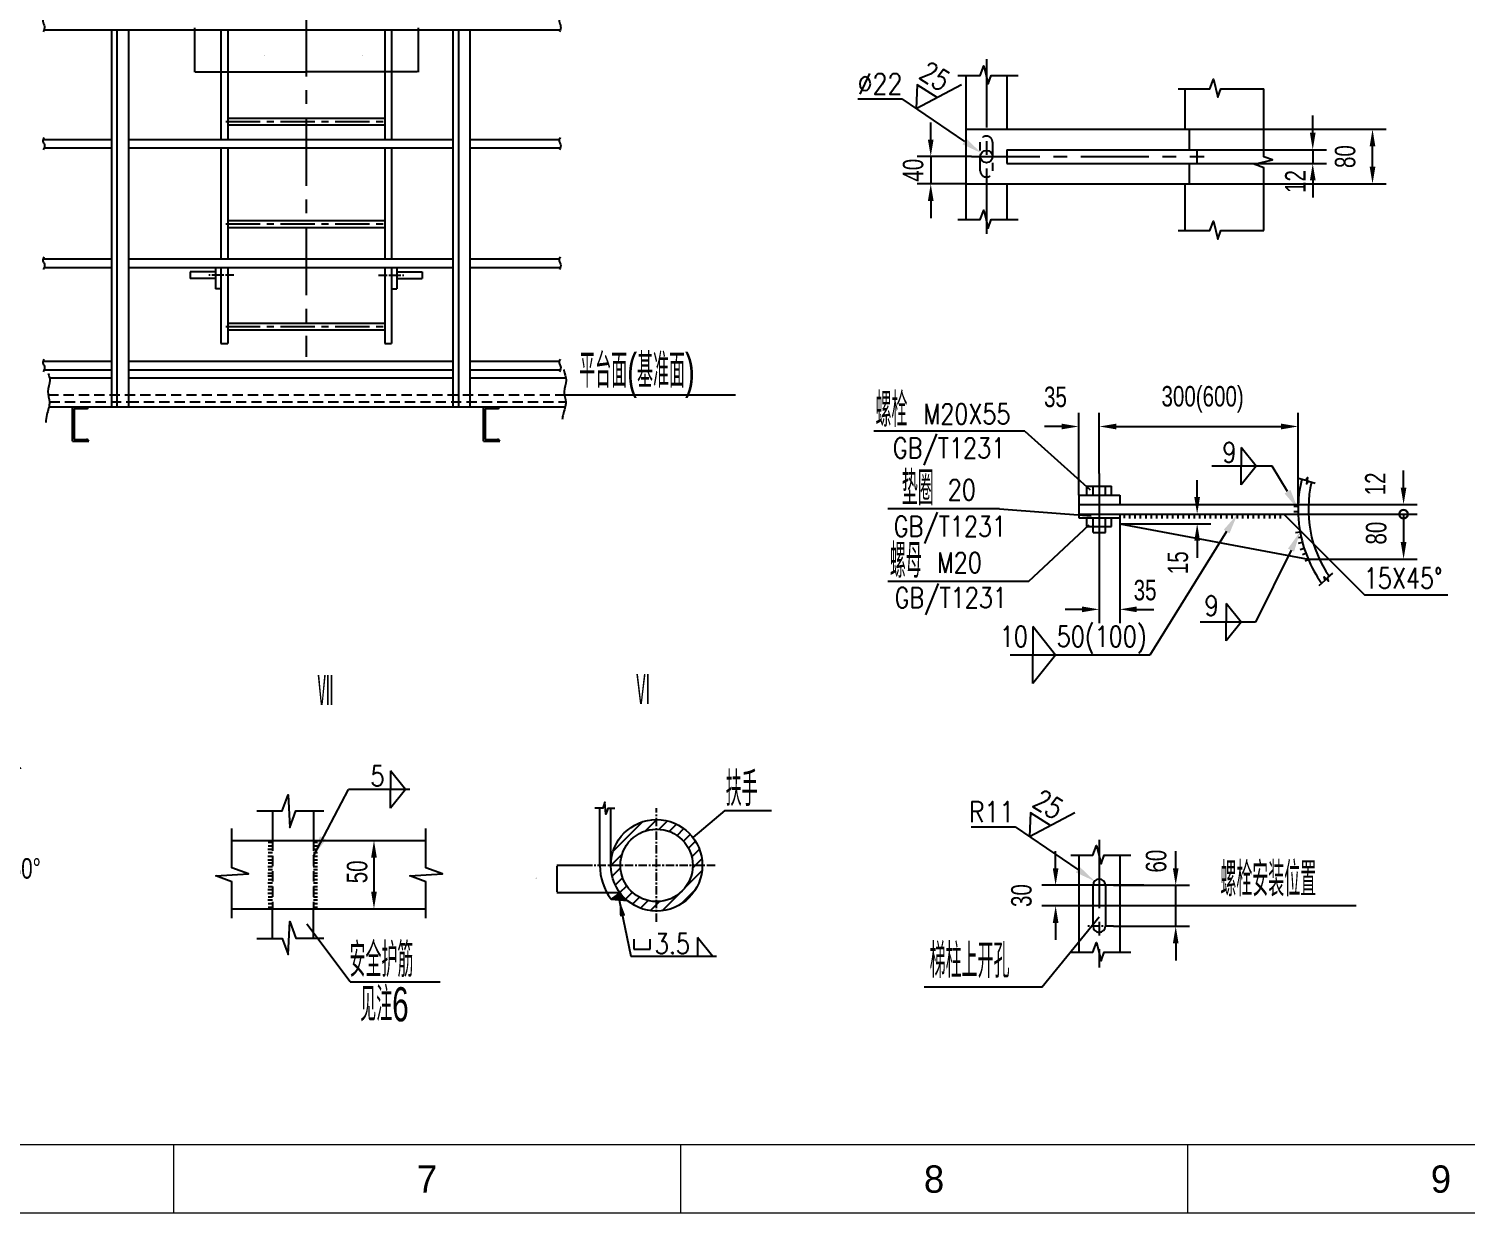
# Model space of a CAD drawing. Extents: x 148 to 221443, y -36682 to 6758.
# Drawn here: x 36644 to 40855, y -12129 to -8660 of the extents above; entities that cross this region are included whole.
import ezdxf
from ezdxf.enums import TextEntityAlignment as Align

# ---------------------------------------------------------------- set-up
doc = ezdxf.new("R2010")
doc.units = 0
doc.header["$LTSCALE"] = 10
doc.header["$MEASUREMENT"] = 0
doc.linetypes.add('CENTERX2', pattern=[4, 2.5, -0.5, 0.5, -0.5])
doc.linetypes.add('HIDDENX2', pattern=[0.75, 0.5, -0.25])
for name, color, linetype in [('2', 4, 'Continuous'), ('CENTER', 1, 'CENTERX2'), ('DIM', 4, 'Continuous'), ('HIDDEN', 7, 'HIDDENX2'), ('MAIN', 6, 'Continuous'), ('RED', 7, 'Continuous'), ('WHITE', 7, 'Continuous')]:
    doc.layers.add(name, color=color, linetype=linetype)
doc.layers.add('2（细实线）', color=3, linetype='Continuous', lineweight=20)
doc.layers.add('图框层', color=7, linetype='Continuous', lineweight=15)
doc.styles.add('HZ', font='ROMS.SHX', dxfattribs={"width": 0.75, "bigfont": 'GBCBIG.SHX'})
doc.styles.get("Standard").update_dxf_attribs({"font": 'wison_e.shx', "width": 0.75, "bigfont": 'wison_c.shx'})
doc.styles.add('XW', font='ROMANS.shx', dxfattribs={"width": 0.85})
doc.dimstyles.new('DIM1', dxfattribs={"dimscale": 20, "dimtxt": 3, "dimasz": 2.5, "dimexe": 2, "dimexo": 0, "dimgap": 1, "dimtad": 0, "dimdec": 0, "dimzin": 0, "dimdsep": 46, "dimtxsty": 'Standard', "dimcen": 2, "dimclrd": 3, "dimclre": 3, "dimclrt": 3, "dimadec": 0, "dimazin": 0, "dimtfac": 0.666667, "dimtdec": 0, "dimtofl": 0, "dimtmove": 2, "dimatfit": 1, "dimfxl": 2, "dimtvp": 1.333333, "dimtolj": 1, "dimtzin": 0, "dimarcsym": 0})
doc.dimstyles.new('DIM1$2', dxfattribs={"dimscale": 20, "dimtxt": 3, "dimasz": 2.5, "dimexe": 2, "dimexo": 0, "dimgap": 1, "dimtad": 2, "dimtih": 1, "dimtoh": 1, "dimdec": 0, "dimzin": 0, "dimdsep": 46, "dimtxsty": 'Standard', "dimcen": 2, "dimclrd": 3, "dimclre": 3, "dimclrt": 3, "dimadec": 0, "dimazin": 0, "dimtfac": 0.666667, "dimtdec": 0, "dimtofl": 0, "dimtmove": 2, "dimatfit": 1, "dimfxl": 2, "dimtvp": 1.333333, "dimtolj": 1, "dimtzin": 0, "dimarcsym": 0})
doc.dimstyles.new('ISO-25', dxfattribs={"dimtxt": 2.5, "dimasz": 2.5, "dimexe": 1.25, "dimexo": 0.625, "dimtad": 1, "dimtxsty": 'Standard', "dimcen": 2.5, "dimadec": 0, "dimazin": 0, "dimtfac": 1, "dimtmove": 0, "dimatfit": 3, "dimfxl": 1, "dimarcsym": 0})

# ---------------------------------------------------------------- blocks, each defined once
blk = doc.blocks.new('*D114')
at = {"color": 3, "lineweight": -2}
for p, q in [((40044.8, 9617.5), (40044.8, 9667.5)), ((40164.1, 9567.5), (40004.8, 9567.5)), ((40147.9, 9487.5), (40004.8, 9487.5)), ((40044.8, 9437.5), (40044.8, 9387.5))]:
    blk.add_line(p, q, dxfattribs=at)
at = {"color": 3}
for points in [[(40036.4, 9617.5), (40053.1, 9617.5), (40044.8, 9567.5)], [(40053.1, 9437.5), (40036.4, 9437.5), (40044.8, 9487.5)]]:
    blk.add_solid(points, dxfattribs=at)
at = {"layer": 'Defpoints', "color": 0}
for p in [(40164.1, 9567.5), (40044.8, 9487.5), (40147.9, 9487.5)]:
    blk.add_point(p, dxfattribs=at)
at = {"color": 3, "insert": (39993.4, 9527.5), "char_height": 60, "attachment_point": 5, "rotation": 90}
blk.add_mtext('\\A1;40', dxfattribs=at)
blk = doc.blocks.new('*D115')
at = {"layer": 'Defpoints', "color": 0}
for p in [(40538.3, 8777.2), (40538.3, 8639.4), (40478.3, 8576.5)]:
    blk.add_point(p, dxfattribs=at)
at = {"layer": 'DIM', "color": 3, "lineweight": -2}
for p, q in [((40478.3, 8576.5), (40478.3, 8817.2)), ((40538.3, 8639.4), (40538.3, 8817.2)), ((40428.3, 8777.2), (40378.3, 8777.2)), ((40588.3, 8777.2), (40638.3, 8777.2))]:
    blk.add_line(p, q, dxfattribs=at)
at = {"layer": 'DIM', "color": 3}
for points in [[(40428.3, 8768.8), (40428.3, 8785.5), (40478.3, 8777.2)], [(40588.3, 8785.5), (40588.3, 8768.8), (40538.3, 8777.2)]]:
    blk.add_solid(points, dxfattribs=at)
at = {"layer": 'DIM', "color": 3, "insert": (40410.1, 8863.6), "char_height": 60, "attachment_point": 5}
blk.add_mtext('\\A1;35', dxfattribs=at)
blk = doc.blocks.new('*D116')
at = {"layer": 'Defpoints', "color": 0}
for p in [(41121.1, 8777.2), (40538.3, 8639.4), (41121.1, 8548.5)]:
    blk.add_point(p, dxfattribs=at)
at = {"layer": 'DIM', "color": 3, "lineweight": -2}
for p, q in [((40538.3, 8639.4), (40538.3, 8817.2)), ((41121.1, 8548.5), (41121.1, 8817.2)), ((40588.3, 8777.2), (41071.1, 8777.2))]:
    blk.add_line(p, q, dxfattribs=at)
at = {"layer": 'DIM', "color": 3}
for points in [[(40588.3, 8785.5), (40588.3, 8768.8), (40538.3, 8777.2)], [(41071.1, 8768.8), (41071.1, 8785.5), (41121.1, 8777.2)]]:
    blk.add_solid(points, dxfattribs=at)
at = {"layer": 'DIM', "color": 3, "insert": (40841.2, 8856.7), "char_height": 60, "attachment_point": 5}
blk.add_mtext('\\A1;300(600)', dxfattribs=at)
blk = doc.blocks.new('*D117')
at = {"layer": 'Defpoints', "color": 0}
for p in [(40778.5, 8520.5), (40825.2, 8520.5), (40598.3, 8492.5)]:
    blk.add_point(p, dxfattribs=at)
at = {"layer": 'DIM', "color": 3, "lineweight": -2}
for p, q in [((40825.2, 8570.5), (40825.2, 8620.5)), ((40778.5, 8520.5), (40865.2, 8520.5)), ((40598.3, 8492.5), (40865.2, 8492.5)), ((40825.2, 8442.5), (40825.2, 8392.5))]:
    blk.add_line(p, q, dxfattribs=at)
at = {"layer": 'DIM', "color": 3}
for points in [[(40816.8, 8570.5), (40833.5, 8570.5), (40825.2, 8520.5)], [(40833.5, 8442.5), (40816.8, 8442.5), (40825.2, 8492.5)]]:
    blk.add_solid(points, dxfattribs=at)
at = {"layer": 'DIM', "color": 3, "insert": (40768.8, 8378.3), "char_height": 60, "attachment_point": 5, "rotation": 90}
blk.add_mtext('\\A1;15', dxfattribs=at)
blk = doc.blocks.new('*D118')
at = {"layer": 'Defpoints', "color": 0}
for p in [(40802.2, 9647.5), (41338.9, 9647.5), (40802.2, 9487.5)]:
    blk.add_point(p, dxfattribs=at)
at = {"layer": 'DIM', "color": 3, "lineweight": -2}
for p, q in [((40802.2, 9647.5), (41378.9, 9647.5)), ((41338.9, 9537.5), (41338.9, 9597.5)), ((40802.2, 9487.5), (41378.9, 9487.5))]:
    blk.add_line(p, q, dxfattribs=at)
at = {"layer": 'DIM', "color": 3}
for points in [[(41347.2, 9597.5), (41330.6, 9597.5), (41338.9, 9647.5)], [(41330.6, 9537.5), (41347.2, 9537.5), (41338.9, 9487.5)]]:
    blk.add_solid(points, dxfattribs=at)
at = {"layer": 'DIM', "color": 3, "insert": (41258.9, 9567.5), "char_height": 60, "attachment_point": 5, "rotation": 90}
blk.add_mtext('\\A1;80', dxfattribs=at)
blk = doc.blocks.new('*D119')
at = {"layer": 'Defpoints', "color": 0}
for p in [(40824, 9587.6), (41163.8, 9587.6), (40824, 9547.5)]:
    blk.add_point(p, dxfattribs=at)
at = {"layer": 'DIM', "color": 3, "lineweight": -2}
for p, q in [((41163.8, 9637.6), (41163.8, 9687.6)), ((40824, 9587.6), (41203.8, 9587.6)), ((40824, 9547.5), (41203.8, 9547.5)), ((41163.8, 9497.5), (41163.8, 9447.5))]:
    blk.add_line(p, q, dxfattribs=at)
at = {"layer": 'DIM', "color": 3}
for points in [[(41155.5, 9637.6), (41172.2, 9637.6), (41163.8, 9587.6)], [(41172.2, 9497.5), (41155.5, 9497.5), (41163.8, 9547.5)]]:
    blk.add_solid(points, dxfattribs=at)
at = {"layer": 'DIM', "color": 3, "insert": (41112.7, 9494.5), "char_height": 60, "attachment_point": 5, "rotation": 90}
blk.add_mtext('\\A1;12', dxfattribs=at)
blk = doc.blocks.new('*D120')
at = {"layer": 'Defpoints', "color": 0}
for p in [(41121.1, 8548.5), (41121.1, 8520.5), (41429.9, 8520.5)]:
    blk.add_point(p, dxfattribs=at)
at = {"layer": 'DIM', "color": 3, "lineweight": -2}
for p, q in [((41429.9, 8598.5), (41429.9, 8648.5)), ((41121.1, 8548.5), (41469.9, 8548.5)), ((41121.1, 8520.5), (41469.9, 8520.5)), ((41429.9, 8520.5), (41429.9, 8470.5))]:
    blk.add_line(p, q, dxfattribs=at)
at = {"layer": 'DIM', "color": 3}
blk.add_solid([(41421.5, 8598.5), (41438.2, 8598.5), (41429.9, 8548.5)], dxfattribs=at)
at = {"layer": 'DIM', "color": 3, "insert": (41346.9, 8609.1), "char_height": 60, "attachment_point": 5, "rotation": 90}
blk.add_mtext('\\A1;12', dxfattribs=at)
blk = doc.blocks.new('_None')
blk = doc.blocks.new('_DotSmall')
at = {"layer": 'WHITE', "color": 0, "const_width": 0.5}
blk.add_lwpolyline([(-0.0625, 0, 1), (0.0625, 0, 1)], format="xyb", close=True, dxfattribs=at)
blk = doc.blocks.new('*D121')
at = {"layer": 'Defpoints', "color": 0}
for p in [(41121.1, 8520.5), (41150.6, 8388.5), (41429.9, 8388.5)]:
    blk.add_point(p, dxfattribs=at)
at = {"layer": 'DIM', "color": 3, "lineweight": -2}
for p, q in [((41121.1, 8520.5), (41469.9, 8520.5)), ((41429.9, 8520.5), (41429.9, 8438.5)), ((41150.6, 8388.5), (41469.9, 8388.5))]:
    blk.add_line(p, q, dxfattribs=at)
at = {"layer": 'DIM', "color": 3}
blk.add_solid([(41421.5, 8438.5), (41438.2, 8438.5), (41429.9, 8388.5)], dxfattribs=at)
at = {"layer": 'DIM', "color": 3, "lineweight": -2, "xscale": 50, "yscale": 50, "zscale": 50, "rotation": 90}
blk.add_blockref('_DotSmall', (41429.9, 8520.5), dxfattribs=at)
at = {"layer": 'DIM', "color": 3, "insert": (41349.9, 8465), "char_height": 60, "attachment_point": 5, "rotation": 90}
blk.add_mtext('\\A1;80', dxfattribs=at)
blk = doc.blocks.new('*D122')
at = {"layer": 'Defpoints', "color": 0}
for p in [(40580, 7433.7), (40580, 7313.7), (40762.4, 7313.7)]:
    blk.add_point(p, dxfattribs=at)
at = {"layer": 'DIM', "color": 3, "lineweight": -2}
for p, q in [((40762.4, 7483.7), (40762.4, 7533.7)), ((40580, 7433.7), (40802.4, 7433.7)), ((40580, 7313.7), (40802.4, 7313.7)), ((40762.4, 7263.7), (40762.4, 7213.7))]:
    blk.add_line(p, q, dxfattribs=at)
at = {"layer": 'DIM', "color": 3}
for points in [[(40754.1, 7483.7), (40770.8, 7483.7), (40762.4, 7433.7)], [(40770.8, 7263.7), (40754.1, 7263.7), (40762.4, 7313.7)]]:
    blk.add_solid(points, dxfattribs=at)
at = {"layer": 'DIM', "color": 3, "insert": (40705.3, 7504.5), "char_height": 60, "attachment_point": 5, "rotation": 90}
blk.add_mtext('\\A1;60', dxfattribs=at)
blk = doc.blocks.new('*D147')
at = {"layer": 'Defpoints', "color": 0}
for p in [(40598.3, 8492.5), (40538.3, 8438.2), (40598.3, 8241.8)]:
    blk.add_point(p, dxfattribs=at)
at = {"layer": 'WHITE', "color": 3, "linetype": 'Continuous', "lineweight": -2}
for p, q in [((40598.3, 8492.5), (40598.3, 8201.8)), ((40538.3, 8438.2), (40538.3, 8201.8)), ((40488.3, 8241.8), (40438.3, 8241.8)), ((40648.3, 8241.8), (40698.3, 8241.8))]:
    blk.add_line(p, q, dxfattribs=at)
at = {"layer": 'WHITE', "color": 3}
for points in [[(40488.3, 8233.5), (40488.3, 8250.1), (40538.3, 8241.8)], [(40648.3, 8250.1), (40648.3, 8233.5), (40598.3, 8241.8)]]:
    blk.add_solid(points, dxfattribs=at)
at = {"layer": 'WHITE', "color": 3, "insert": (40672.7, 8297.8), "char_height": 60, "attachment_point": 5}
blk.add_mtext('\\A1;35', dxfattribs=at)
blk = doc.blocks.new('*D156')
at = {"layer": 'Defpoints', "color": 0}
for p in [(40410.6, 7433.7), (40669.1, 7433.7), (40669.1, 7373.7)]:
    blk.add_point(p, dxfattribs=at)
at = {"layer": 'WHITE', "color": 3, "linetype": 'Continuous', "lineweight": -2}
for p, q in [((40410.6, 7483.7), (40410.6, 7533.7)), ((40669.1, 7433.7), (40370.6, 7433.7)), ((40669.1, 7373.7), (40370.6, 7373.7)), ((40410.6, 7323.7), (40410.6, 7273.7))]:
    blk.add_line(p, q, dxfattribs=at)
at = {"layer": 'WHITE', "color": 3}
for points in [[(40402.3, 7483.7), (40418.9, 7483.7), (40410.6, 7433.7)], [(40418.9, 7323.7), (40402.3, 7323.7), (40410.6, 7373.7)]]:
    blk.add_solid(points, dxfattribs=at)
at = {"layer": 'WHITE', "color": 3, "insert": (40310.6, 7403.7), "char_height": 60, "attachment_point": 5, "rotation": 90}
blk.add_mtext('\\A1;30', dxfattribs=at)
blk = doc.blocks.new('*D166')
at = {"layer": 'Defpoints', "color": 0}
for p in [(37239.7, 7753.1), (36833.6, 7681.5), (36814.8, 7585.3), (37299.4, 7413.6), (37118.1, 7330.9)]:
    blk.add_point(p, dxfattribs=at)
at = {"layer": 'WHITE', "color": 3, "linetype": 'Continuous', "lineweight": -2}
for p, q in [((37239.7, 7753.1), (37380.6, 7777.9)), ((37118.1, 7330.9), (37234.6, 7233.1))]:
    blk.add_line(p, q, dxfattribs=at)
blk.add_arc((36723.4, 7662), 627.3, 324.5678, 5.4322, dxfattribs=at)
at = {"layer": 'WHITE', "color": 3}
for points in [[(37356.2, 7722.5), (37339.6, 7720.3), (37341.2, 7771)], [(37227.9, 7303.4), (37241.1, 7293.3), (37204, 7258.8)]]:
    blk.add_solid(points, dxfattribs=at)
at = {"layer": 'WHITE', "color": 3, "insert": (37392.4, 7482.8), "char_height": 60, "attachment_point": 5}
blk.add_mtext('\\A1;50%%d', dxfattribs=at)
blk = doc.blocks.new('*D171')
at = {"layer": 'Defpoints', "color": 0}
for p in [(38950.3, 7492.2), (39039.6, 7492.2), (39134.2, 7412.2)]:
    blk.add_point(p, dxfattribs=at)
at = {"layer": 'WHITE', "color": 0, "linetype": 'Continuous', "lineweight": -2}
for p, q in [((39039, 7492.2), (38949.1, 7492.2)), ((38950.3, 7414.7), (38950.3, 7489.7)), ((39133.5, 7412.2), (38949.1, 7412.2))]:
    blk.add_line(p, q, dxfattribs=at)
at = {"layer": 'WHITE', "color": 0}
for points in [[(38950.7, 7489.7), (38949.9, 7489.7), (38950.3, 7492.2)], [(38949.9, 7414.7), (38950.7, 7414.7), (38950.3, 7412.2)]]:
    blk.add_solid(points, dxfattribs=at)
at = {"layer": 'WHITE', "color": 0, "insert": (38888.7, 7455), "char_height": 2.5, "attachment_point": 5, "rotation": 90}
blk.add_mtext('10', dxfattribs=at)
blk = doc.blocks.new('*D186')
at = {"layer": 'Defpoints', "color": 0}
for p in [(37887.7, 9945.1), (38215.4, 9945.1), (38215.4, 9815.7)]:
    blk.add_point(p, dxfattribs=at)
at = {"layer": 'WHITE', "color": 0, "linetype": 'Continuous', "lineweight": -2}
for p, q in [((37887.7, 9944.5), (37887.7, 9814.4)), ((38215.4, 9944.5), (38215.4, 9814.4)), ((37890.2, 9815.7), (38212.9, 9815.7))]:
    blk.add_line(p, q, dxfattribs=at)
at = {"layer": 'WHITE', "color": 0}
for points in [[(37890.2, 9816.1), (37890.2, 9815.3), (37887.7, 9815.7)], [(38212.9, 9815.3), (38212.9, 9816.1), (38215.4, 9815.7)]]:
    blk.add_solid(points, dxfattribs=at)
at = {"layer": 'WHITE', "color": 0, "insert": (38092.6, 9862.9), "char_height": 2.5, "attachment_point": 5}
blk.add_mtext('350', dxfattribs=at)
blk = doc.blocks.new('*D187')
at = {"layer": 'Defpoints', "color": 0}
for p in [(38215.4, 9945.1), (38543.1, 9945.1), (38215.4, 9815.7)]:
    blk.add_point(p, dxfattribs=at)
at = {"layer": 'WHITE', "color": 0, "linetype": 'Continuous', "lineweight": -2}
for p, q in [((38215.4, 9944.5), (38215.4, 9814.4)), ((38543.1, 9944.5), (38543.1, 9814.4)), ((38540.6, 9815.7), (38217.9, 9815.7))]:
    blk.add_line(p, q, dxfattribs=at)
at = {"layer": 'WHITE', "color": 0}
for points in [[(38217.9, 9816.1), (38217.9, 9815.3), (38215.4, 9815.7)], [(38540.6, 9815.3), (38540.6, 9816.1), (38543.1, 9815.7)]]:
    blk.add_solid(points, dxfattribs=at)
at = {"layer": 'WHITE', "color": 0, "insert": (38380.1, 9862.9), "char_height": 2.5, "attachment_point": 5}
blk.add_mtext('350', dxfattribs=at)
blk = doc.blocks.new('*D189')
at = {"layer": 'Defpoints', "color": 0}
for p in [(38236.4, 7565.1), (38236.4, 7365.1), (38413.8, 7365.1)]:
    blk.add_point(p, dxfattribs=at)
at = {"layer": 'DIM', "color": 3, "lineweight": -2}
for p, q in [((38236.4, 7565.1), (38453.8, 7565.1)), ((38413.8, 7515.1), (38413.8, 7415.1)), ((38236.4, 7365.1), (38453.8, 7365.1))]:
    blk.add_line(p, q, dxfattribs=at)
at = {"layer": 'DIM', "color": 3}
for points in [[(38422.1, 7515.1), (38405.5, 7515.1), (38413.8, 7565.1)], [(38405.5, 7415.1), (38422.1, 7415.1), (38413.8, 7365.1)]]:
    blk.add_solid(points, dxfattribs=at)
at = {"layer": 'DIM', "color": 3, "insert": (38364.7, 7473.1), "char_height": 60, "attachment_point": 5, "rotation": 90}
blk.add_mtext('\\A1;50', dxfattribs=at)
blk = doc.blocks.new('1.5a2')
at = {"layer": '图框层', "ltscale": 10}
for p, q in [((16981.88, 9726.58), (16125.88, 9726.58)), ((16546.38, 9726.58), (16546.38, 9716.58)), ((16620.63, 9726.58), (16620.63, 9716.58)), ((16694.88, 9726.58), (16694.88, 9716.58)), ((16991.88, 9716.58), (16100.88, 9716.58))]:
    blk.add_line(p, q, dxfattribs=at)
at = {"style": 'HZ'}
for s, p in [('7', (16583.5, 9721.58)), ('8', (16657.75, 9721.58)), ('9', (16732, 9721.58))]:
    blk.add_text(s, height=4, dxfattribs=at).set_placement(p, align=Align.MIDDLE)

msp = doc.modelspace()

# ---------------------------------------------------------------- hatches: boundary and pattern name
at = {"layer": 'DIM'}
h = msp.add_hatch(dxfattribs=at)
h.set_pattern_fill('ANSI31', color=256, scale=200, style=0)
h.set_pattern_definition([(225, (42076.295, -9787.098), (17.67767, -17.67767), [])])
h.paths.add_polyline_path([(38482.954, -11215.9416), (38482.954, -11243.9416, 0.414213562), (38616.954, -11109.9416), (38588.954, -11109.9416, -0.414213562)])
h.paths.add_polyline_path([(38482.954, -11243.9416), (38482.954, -11215.9416, -0.414213562), (38376.954, -11109.9416), (38348.954, -11109.9416, 0.414213562)])
h.paths.add_polyline_path([(38348.954, -11109.9416), (38376.954, -11109.9416, -0.414213562), (38482.954, -11003.9416), (38482.954, -10975.9416, 0.414213562)])
h.paths.add_polyline_path([(38588.954, -11109.9416), (38616.954, -11109.9416, 0.414213562), (38482.954, -10975.9416), (38482.954, -11003.9416, -0.414213562)])
at = {"layer": 'WHITE', "linetype": 'Continuous'}
msp.add_hatch(color=1, dxfattribs=at).paths.add_polyline_path([(38397.5848, -11213.2282, -0.060150658), (38375.4551, -11189.9416), (38349.7838, -11209.0461)])

# ---------------------------------------------------------------- linework, layer by layer
at = {"color": 3}
for p, q in [((39072.7643, -8865.3832), (39201.4786, -8865.3832)), ((39201.4786, -8865.3832), (39384.7675, -8990.5982)), ((38212.8997, -9732.0078), (38713.8599, -9732.0078)), ((39561.2444, -9838.2298), (39119.7893, -9838.2298)), ((39561.2444, -9838.2298), (39752.7702, -10010.4173)), ((40286.6395, -9940.6982), (40109.1674, -9940.6982)), ((40331.1331, -10015.7767), (40286.6395, -9940.6982)), ((40362.2565, -10059.2512), (40349.9504, -10059.2512)), ((39487.9698, -10066.4391), (39160.6653, -10066.4391)), ((39487.9698, -10066.4391), (39756.3068, -10086.6377)), ((39853.6079, -10093.5848), (39853.6079, -10081.6842)), ((39869.3667, -10093.8955), (39869.3667, -10081.6842)), ((39885.1255, -10093.8955), (39885.1255, -10081.6842)), ((39900.8843, -10093.8955), (39900.8843, -10081.6842)), ((39916.6431, -10093.8955), (39916.6431, -10081.6842)), ((39932.402, -10093.8955), (39932.402, -10081.6842)), ((39948.1608, -10093.8955), (39948.1608, -10081.6842)), ((39963.9196, -10093.8955), (39963.9196, -10081.6842)), ((39979.6784, -10093.8955), (39979.6784, -10081.6842)), ((39995.4373, -10093.8955), (39995.4373, -10081.6842)), ((40011.1961, -10093.8955), (40011.1961, -10081.6842)), ((40026.9549, -10093.8955), (40026.9549, -10081.6842)), ((40042.7137, -10093.8955), (40042.7137, -10081.6842)), ((40058.4726, -10093.8955), (40058.4726, -10081.6842)), ((40074.2314, -10093.8955), (40074.2314, -10081.6842)), ((40089.9902, -10093.8955), (40089.9902, -10081.6842)), ((40105.749, -10093.8955), (40105.749, -10081.6842)), ((40121.5078, -10093.8955), (40121.5078, -10081.6842)), ((40137.2667, -10093.8955), (40137.2667, -10081.6842)), ((40153.0255, -10093.8955), (40153.0255, -10081.6842)), ((40168.7843, -10093.8955), (40168.7843, -10081.6842)), ((40184.5431, -10093.8955), (40184.5431, -10081.6842)), ((40200.302, -10093.8955), (40200.302, -10081.6842)), ((40216.0608, -10093.8955), (40216.0608, -10081.6842)), ((40231.8196, -10093.8955), (40231.8196, -10081.6842)), ((40247.5784, -10093.8955), (40247.5784, -10081.6842)), ((40263.3373, -10093.8955), (40263.3373, -10081.6842)), ((40279.0961, -10093.8955), (40279.0961, -10081.6842)), ((40294.8549, -10093.8955), (40294.8549, -10081.6842)), ((40310.6137, -10093.8955), (40310.6137, -10081.6842)), ((40362.2331, -10075.01), (40349.9504, -10075.01)), ((39572.3511, -10278.359), (39750.0862, -10113.0859)), ((40152.8041, -10132.6022), (39927.4948, -10494.0593)), ((40367.1258, -10128.3864), (40556.4169, -10317.6774)), ((40341.4776, -10187.0247), (40237.8741, -10397.7812)), ((39572.3511, -10278.359), (39160.6653, -10278.359)), ((40556.4169, -10317.6774), (40801.0712, -10317.6774)), ((40237.8741, -10397.7812), (40074.9988, -10397.7812)), ((39927.4948, -10494.0593), (39518.8147, -10494.0593)), ((37477.6701, -11082.7897), (37580.0891, -10887.6975)), ((37760.1426, -10887.6975), (37580.0891, -10887.6975)), ((38682.5946, -10949.5382), (38589.0224, -11028.0546)), ((38682.5946, -10949.5382), (38819.3664, -10949.5382)), ((39404.7384, -10997.2331), (39533.4527, -10997.2331)), ((39533.4527, -10997.2331), (39716.7416, -11122.4482)), ((38373.6843, -11211.1371), (38407.4578, -11376.0483)), ((40532.5577, -11228.432), (39736.101, -11228.432)), ((37585.0022, -11451.1054), (37458.7016, -11282.2008)), ((39611.7543, -11466.6638), (39779.5758, -11260.432)), ((38407.4578, -11376.0483), (38658.9534, -11376.0483)), ((37585.0022, -11451.1054), (37849.0402, -11451.1054)), ((39611.7543, -11466.6638), (39266.9566, -11466.6638))]:
    msp.add_line(p, q, dxfattribs=at)
at = {"linetype": 'Continuous'}
for p, q in [((40239.5392, -9940.6982), (40195.8044, -9886.0838)), ((40195.8044, -9886.0838), (40195.8044, -9940.6982)), ((40239.5392, -9940.6982), (40195.8044, -9995.3126)), ((40195.8044, -9995.3126), (40195.8044, -9940.6982)), ((40195.099, -10397.7812), (40151.3642, -10343.1667)), ((40151.3642, -10343.1667), (40151.3642, -10397.7812)), ((40195.099, -10397.7812), (40151.3642, -10452.3956)), ((40151.3642, -10452.3956), (40151.3642, -10397.7812)), ((39651.5329, -10494.0593), (39585.0366, -10411.0209)), ((39585.0366, -10411.0209), (39585.0366, -10494.0593)), ((39651.5329, -10494.0593), (39585.0366, -10577.0977)), ((39585.0366, -10577.0977), (39585.0366, -10494.0593)), ((37747.224, -10887.6975), (37703.4893, -10833.083)), ((37703.4893, -10833.083), (37703.4893, -10887.6975)), ((37747.224, -10887.6975), (37703.4893, -10942.3119)), ((37703.4893, -10942.3119), (37703.4893, -10887.6975)), ((38415.9198, -11325.7025), (38415.9198, -11355.5036)), ((38464.0105, -11355.5036), (38464.0105, -11325.7025)), ((38602.756, -11321.4339), (38602.756, -11376.0483)), ((38646.4908, -11376.0483), (38602.756, -11321.4339)), ((38415.9198, -11355.5036), (38464.0105, -11355.5036))]:
    msp.add_line(p, q, dxfattribs=at)
at = {"color": 3}
for points in [[(39304.5936, -8861.5213), (39245.8491, -8824.7913), (39243.4123, -8894.0305), (39375.9718, -8823.5939)], [(39636.5677, -10993.3712), (39577.8232, -10956.6412), (39575.3864, -11025.8804), (39707.9459, -10955.4438)]]:
    msp.add_lwpolyline(points, dxfattribs=at)
for radius, start, end in [(373.5879, 166.282801, 177.8513203), (343.5879, 166.478644, 214.8469909), (373.5879, 189.3511185, 215.3454981)]:
    msp.add_arc((40735.7492, -10067.6842), radius, start, end, dxfattribs=at)
for points in [[(36688.1157, -8624.4408), (36685.1621, -8638.2743), (36689.5925, -8653.743), (36686.2697, -8669.6079)], [(38200.494, -8624.3905), (38197.5404, -8638.224), (38201.9708, -8653.6927), (38198.648, -8669.5575)], [(36688.1157, -8978.4629), (36685.1621, -8990.2693), (36689.5925, -8999.493), (36686.2697, -9015.3579)], [(38200.494, -8978.4125), (38197.5404, -8990.2189), (38201.9708, -8999.4427), (38198.648, -9015.3075)], [(36688.1157, -9328.4629), (36685.1621, -9340.2693), (36689.5925, -9349.493), (36686.2697, -9365.3579)], [(38200.494, -9328.4125), (38197.5404, -9340.2189), (38201.9708, -9349.4427), (38198.648, -9365.3075)], [(36688.1157, -9627.8193), (36685.1621, -9639.6257), (36689.5925, -9648.8494), (36686.2697, -9664.7143)], [(38200.494, -9627.8193), (38197.5404, -9639.6257), (38201.9708, -9648.8494), (38198.648, -9664.7143)]]:
    msp.add_spline(points, degree=3, dxfattribs=at)
for points, knots in [([(36700.9498, -9669.3344), (36703.012, -9676.0457), (36709.4877, -9693.6286), (36694.3251, -9721.8074), (36709.7804, -9755.6347), (36696.2066, -9785.3573), (36693.845, -9805.4278), (36693.667, -9813.1186)], [39.533090023, 39.533090023, 39.533090023, 39.533090023, 60.228765751, 94.17342106, 125.000152447, 162.757152369, 186.041500249, 186.041500249, 186.041500249, 186.041500249]), ([(38210.6739, -9657.7411), (38210.76, -9658.4967), (38212.2433, -9669.1794), (38223.5597, -9690.4816), (38206.702, -9721.8074), (38222.1638, -9755.6348), (38209.9317, -9782.3692), (38207.1038, -9799.3625), (38206.6379, -9803.9855)], [27.689793782, 27.689793782, 27.689793782, 27.689793782, 29.987954278, 60.228765751, 94.17342106, 125.000152447, 162.757152369, 176.80668945, 176.80668945, 176.80668945, 176.80668945])]:
    msp.add_open_spline(points, degree=3, knots=knots, dxfattribs=at)
for points in [[(39390.4084, -8982.3411), (39379.1266, -8998.8554), (39434.3102, -9024.4437)], [(40339.692, -10010.6052), (40322.5741, -10020.9481), (40362.1617, -10067.1306)], [(40144.3178, -10127.3123), (40161.2905, -10137.892), (40184.5431, -10081.6842)], [(40332.5033, -10182.6132), (40350.4519, -10191.4363), (40367.9471, -10133.179)], [(37514.4133, -11034.3135), (37496.7051, -11025.0172), (37477.6701, -11082.7897)], [(39722.3825, -11114.1911), (39711.1007, -11130.7053), (39766.2844, -11156.2936)], [(38391.1521, -11256.556), (38375.4774, -11259.7662), (38373.6843, -11211.1371)]]:
    msp.add_solid(points, dxfattribs=at)
at = {"layer": '2'}
for p, q in [((39286.0512, -9034.5974), (39286.0512, -9114.5974)), ((40405.1411, -9014.5229), (40405.1411, -9054.5974)), ((40003.735, -11288.432), (40003.735, -11168.432))]:
    msp.add_line(p, q, dxfattribs=at)
at = {"layer": 'CENTER', "ltscale": 8}
for p, q in [((37456.7102, -4119.9487), (37456.7102, -9620.6269)), ((39449.1731, -8749.1096), (39449.1731, -9260.4118)), ((39405.3555, -9034.5974), (40087.3684, -9034.5974)), ((39779.5758, -9962.7778), (39779.5758, -10163.8921)), ((39779.5758, -11035.6593), (39779.5758, -11408.6769))]:
    msp.add_line(p, q, dxfattribs=at)
at = {"layer": 'CENTER', "ltscale": 4}
for p, q in [((37221.5861, -8932.0078), (37692.7198, -8932.0078)), ((37221.5861, -9232.0078), (37692.7198, -9232.0078)), ((37221.5861, -9532.0078), (37692.7198, -9532.0078))]:
    msp.add_line(p, q, dxfattribs=at)
at = {"layer": 'CENTER'}
for p, q in [((38482.954, -11275.6133), (38482.954, -10942.8648)), ((38654.7763, -11109.9416), (38280.8834, -11109.9416)), ((39821.3417, -11168.432), (39744.3928, -11168.432)), ((39821.3417, -11288.432), (39744.3928, -11288.432))]:
    msp.add_line(p, q, dxfattribs=at)
at = {"layer": 'DIM', "color": 1, "linetype": 'CENTERX2'}
for p, q in [((37244.8751, -9382.0056), (37171.3189, -9382.0056)), ((37668.5453, -9382.0056), (37742.1014, -9382.0056))]:
    msp.add_line(p, q, dxfattribs=at)
at = {"layer": 'DIM'}
for p, q in [((40355.0486, -10135.4758), (40367.9471, -10133.179)), ((40362.928, -10150.439), (40371.038, -10148.6389)), ((40363.716, -10166.9773), (40374.7958, -10164.0202)), ((40368.4436, -10185.0907), (40379.8981, -10181.4293)), ((40374.7471, -10200.0539), (40384.997, -10196.2955)), ((40382.6265, -10218.1672), (40392.067, -10214.1442)), ((37344.642, -11062.966), (37357.6701, -11062.966)), ((37345.2012, -11041.7261), (37357.6701, -11041.7261)), ((37345.2012, -11052.346), (37357.6701, -11052.346)), ((37345.2012, -11072.1698), (37357.6701, -11072.1698)), ((37477.1109, -11062.966), (37490.139, -11062.966)), ((37477.6701, -11041.7261), (37490.139, -11041.7261)), ((37477.6701, -11052.346), (37490.139, -11052.346)), ((37477.6701, -11072.1698), (37490.139, -11072.1698)), ((37344.642, -11082.7897), (37357.6701, -11082.7897)), ((37344.642, -11093.4096), (37357.6701, -11093.4096)), ((37344.642, -11113.2334), (37357.6701, -11113.2334)), ((37345.2012, -11102.6135), (37357.6701, -11102.6135)), ((37477.1109, -11113.2334), (37490.139, -11113.2334)), ((37477.6701, -11082.7897), (37490.139, -11082.7897)), ((37477.6701, -11093.4096), (37490.139, -11093.4096)), ((37477.6701, -11102.6135), (37490.139, -11102.6135)), ((37344.642, -11133.0572), (37357.6701, -11133.0572)), ((37344.642, -11140.9304), (37357.6701, -11140.9304)), ((37345.2012, -11122.4372), (37357.6701, -11122.4372)), ((37345.2012, -11151.5503), (37357.6701, -11151.5503)), ((37477.6701, -11122.4372), (37490.139, -11122.4372)), ((37477.6701, -11133.0572), (37490.139, -11133.0572)), ((37477.6701, -11140.9304), (37490.139, -11140.9304)), ((37477.6701, -11151.5503), (37490.139, -11151.5503)), ((37344.642, -11160.7541), (37357.6701, -11160.7541)), ((37344.642, -11180.5779), (37357.6701, -11180.5779)), ((37344.642, -11191.1978), (37357.6701, -11191.1978)), ((37345.2012, -11171.3741), (37357.6701, -11171.3741)), ((37477.6701, -11160.7541), (37490.139, -11160.7541)), ((37477.6701, -11171.3741), (37490.139, -11171.3741)), ((37477.6701, -11180.5779), (37490.139, -11180.5779)), ((37477.6701, -11191.1978), (37490.139, -11191.1978)), ((37344.642, -11211.0216), (37357.6701, -11211.0216)), ((37345.2012, -11201.8178), (37357.6701, -11201.8178)), ((37345.2012, -11221.6415), (37357.6701, -11221.6415)), ((37345.2012, -11232.2615), (37357.6701, -11232.2615)), ((37477.6701, -11201.8178), (37490.139, -11201.8178)), ((37477.6701, -11211.0216), (37490.139, -11211.0216)), ((37477.6701, -11221.6415), (37490.139, -11221.6415)), ((37477.6701, -11232.2615), (37490.139, -11232.2615))]:
    msp.add_line(p, q, dxfattribs=at)
at = {"layer": 'HIDDEN', "color": 2, "ltscale": 8}
for p, q in [((39431.1731, -9076.5974), (39431.1731, -8992.5974)), ((39467.1731, -8992.5974), (39467.1731, -9076.5974))]:
    msp.add_line(p, q, dxfattribs=at)
at = {"layer": 'HIDDEN', "color": 2, "linetype": 'HIDDENX2', "ltscale": 6}
for p, q in [((36700.5206, -9732.0078), (38212.8997, -9732.0078)), ((36935.9428, -9752.593), (38216.9385, -9752.593)), ((37357.6701, -11036.9938), (37357.6701, -11236.9938)), ((37477.6701, -11036.9938), (37477.6701, -11236.9938))]:
    msp.add_line(p, q, dxfattribs=at)
at = {"layer": 'HIDDEN', "color": 7, "linetype": 'HIDDENX2', "ltscale": 6}
msp.add_line((36704.4727, -9752.593), (36935.9428, -9752.593), dxfattribs=at)
at = {"layer": 'HIDDEN', "color": 2, "ltscale": 8}
for centre, start, end in [((39449.1731, -8992.5974), 0, 180), ((39449.1731, -9076.5974), 180, 0)]:
    msp.add_arc(centre, 18, start, end, dxfattribs=at)
at = {"layer": 'MAIN', "linetype": 'Continuous'}
for points in [[(39365.7987, -8796.948), (39430.9678, -8796.948), (39441.3357, -8768.8212), (39454.6657, -8822.1142), (39463.5524, -8796.948), (39542.0516, -8796.948)], [(40011.3009, -8835.9702), (40103.6632, -8835.9702), (40114.031, -8807.8434), (40127.3611, -8861.1364), (40136.2477, -8835.9702), (40261.6552, -8835.9702)], [(40261.6552, -9251.4415), (40261.6552, -9067.4758), (40233.5284, -9057.108), (40286.8214, -9043.7779), (40261.6552, -9034.8913), (40261.6552, -8835.9702)], [(39365.7987, -9219.2381), (39430.9678, -9219.2381), (39441.3357, -9191.1113), (39454.6657, -9244.4043), (39463.5524, -9219.2381), (39542.0516, -9219.2381)], [(40011.3009, -9251.4415), (40103.6632, -9251.4415), (40114.031, -9223.3147), (40127.3611, -9276.6077), (40136.2477, -9251.4415), (40261.6552, -9251.4415)], [(40360.6442, -9975.6145), (40383.7185, -9982.213), (40389.5566, -9974.5268), (40386.5332, -9992.3735), (40392.852, -9984.8249), (40412.5613, -9990.4611)], [(40423.5329, -10290.3244), (40441.6361, -10274.5689), (40438.3709, -10265.486), (40451.6901, -10277.7435), (40448.802, -10268.3324), (40464.2651, -10254.8746)], [(37311.7949, -10950.3031), (37385.8236, -10950.3031), (37403.3809, -10903.0224), (37408.6481, -10999.5383), (37426.2054, -10950.4028), (37508.5999, -10950.4028)], [(38360.8747, -10943.042), (38340.2112, -10943.042), (38334.5568, -10959.8204), (38331.3255, -10925.1036), (38325.671, -10942.8648), (38301.6424, -10942.8648)], [(37238.663, -11264.1054), (37238.663, -11157.9432), (37191.3823, -11140.3859), (37287.8981, -11135.1187), (37238.7627, -11117.5614), (37238.7627, -11001.8326)], [(37806.9995, -11264.1054), (37806.9995, -11157.9432), (37759.7188, -11140.3859), (37856.2347, -11135.1187), (37807.0992, -11117.5614), (37807.0992, -11001.8326)], [(39696.2014, -11080.0163), (39761.3705, -11080.0163), (39771.7384, -11051.8894), (39785.0684, -11105.1824), (39793.9551, -11080.0163), (39872.4543, -11080.0163)], [(37311.7949, -11323.6844), (37385.8236, -11323.6844), (37403.3809, -11370.9651), (37408.6481, -11274.4493), (37426.2054, -11323.5847), (37508.5999, -11323.5847)], [(39696.2014, -11364.2276), (39761.3705, -11364.2276), (39771.7384, -11336.1007), (39785.0684, -11389.3938), (39793.9551, -11364.2276), (39872.4543, -11364.2276)]]:
    msp.add_lwpolyline(points, dxfattribs=at)
at = {"layer": 'RED'}
for p, q in [((36688.3155, -8663.7578), (38200.6938, -8663.7578)), ((36885.9428, -8663.7578), (36885.9428, -9767.593)), ((36902.2707, -8663.7578), (36902.2707, -9767.593)), ((36935.9428, -8663.7578), (36935.9428, -9767.593)), ((37206.7102, -8663.7578), (37206.7102, -8984.5078)), ((37226.7102, -8663.7578), (37226.7102, -8984.5078)), ((37686.7102, -8663.7578), (37686.7102, -8984.5078)), ((37706.7102, -8663.7578), (37706.7102, -8984.5078)), ((37885.9428, -8663.7578), (37885.9428, -9767.593)), ((37902.2707, -8663.7578), (37902.2707, -9767.593)), ((37935.9428, -8663.7578), (37935.9428, -9767.593)), ((39389.1731, -8796.948), (39389.1731, -9219.2381)), ((39509.1731, -8796.948), (39509.1731, -8954.5974)), ((40031.7586, -8954.5974), (40031.7586, -8835.9702)), ((37226.7102, -8922.0078), (37686.7102, -8922.0078)), ((37226.7102, -8942.0078), (37686.7102, -8942.0078)), ((39389.1731, -8954.5974), (40043.5406, -8954.5974)), ((40043.5406, -8954.5974), (40043.5406, -9014.5389)), ((36685.5771, -8984.5078), (36885.9428, -8984.5078)), ((36688.7334, -9009.5078), (36885.9428, -9009.5078)), ((36935.9428, -8984.5078), (37885.9428, -8984.5078)), ((36935.9428, -9009.5078), (37885.9428, -9009.5078)), ((37206.7102, -9009.5078), (37206.7102, -9334.5078)), ((37226.7102, -9009.5078), (37226.7102, -9334.5078)), ((37686.7102, -9009.5078), (37686.7102, -9334.5078)), ((37706.7102, -9009.5078), (37706.7102, -9334.5078)), ((37935.9428, -8984.5078), (38197.9554, -8984.5078)), ((37935.9428, -9009.5078), (38201.1117, -9009.5078)), ((39509.1731, -9014.5974), (40065.2949, -9014.5229)), ((39509.1731, -9014.5974), (39509.1731, -9054.5974)), ((40065.2949, -9014.5229), (40065.2949, -9054.5974)), ((39509.1731, -9054.5974), (40065.2949, -9054.5974)), ((40043.5406, -9054.5974), (40043.5406, -9114.5974)), ((39389.1731, -9114.5974), (40043.5406, -9114.5974)), ((39509.1731, -9114.5974), (39509.1731, -9219.2381)), ((40031.7586, -9251.4415), (40031.7586, -9114.5974)), ((37226.7102, -9222.0078), (37686.7102, -9222.0078)), ((37226.7102, -9242.0078), (37686.7102, -9242.0078)), ((36685.5771, -9334.5078), (36885.9428, -9334.5078)), ((36935.9428, -9334.5078), (37885.9428, -9334.5078)), ((37935.9428, -9334.5078), (38197.9554, -9334.5078)), ((36688.7334, -9359.5078), (36885.9428, -9359.5078)), ((36935.9428, -9359.5078), (37885.9428, -9359.5078)), ((37191.3139, -9372.0078), (37116.7102, -9371.9997)), ((37116.7102, -9371.9997), (37116.7102, -9392.0392)), ((37191.3139, -9359.5078), (37191.3139, -9422.0078)), ((37206.7102, -9359.5078), (37206.7102, -9582.0078)), ((37226.7102, -9359.5078), (37226.7102, -9582.0078)), ((37686.7102, -9359.5078), (37686.7102, -9582.0078)), ((37706.7102, -9359.5078), (37706.7102, -9582.0078)), ((37722.1065, -9359.5078), (37722.1065, -9422.0078)), ((37722.1065, -9372.0078), (37796.7102, -9371.9997)), ((37796.7102, -9371.9997), (37796.7102, -9392.0392)), ((37935.9428, -9359.5078), (38201.1117, -9359.5078)), ((37191.3139, -9392.0392), (37116.7102, -9392.0392)), ((37206.7102, -9422.0078), (37191.3139, -9422.0078)), ((37706.7102, -9422.0078), (37722.1065, -9422.0078)), ((37722.1065, -9392.0392), (37796.7102, -9392.0392)), ((37226.7102, -9522.0078), (37686.7102, -9522.0078)), ((37226.7102, -9542.0078), (37686.7102, -9542.0078)), ((37206.7102, -9582.0078), (37226.7102, -9582.0078)), ((37686.7102, -9582.0078), (37706.7102, -9582.0078)), ((36685.5771, -9633.9145), (36885.9428, -9633.9145)), ((36935.9428, -9633.9145), (37885.9428, -9633.9145)), ((37935.9428, -9633.9145), (38197.9554, -9633.9145)), ((36688.7334, -9658.9145), (36885.9428, -9658.9145)), ((36704.7652, -9682.593), (36885.9428, -9682.593)), ((36935.9428, -9658.9145), (37885.9428, -9658.9145)), ((36935.9428, -9682.593), (37885.9428, -9682.593)), ((37935.9428, -9658.9145), (38201.1117, -9658.9145)), ((37935.9428, -9682.593), (38217.1436, -9682.593)), ((36702.6438, -9767.593), (38215.4092, -9767.593)), ((36772.2127, -9867.593), (36772.2127, -9767.593)), ((37975.718, -9867.593), (37975.718, -9767.593)), ((36777.2127, -9772.593), (36813.2726, -9772.593)), ((36777.2127, -9772.593), (36777.2127, -9862.593)), ((37980.718, -9772.593), (38016.7779, -9772.593)), ((37980.718, -9772.593), (37980.718, -9862.593)), ((36772.2127, -9867.593), (36820.2127, -9867.593)), ((36777.2127, -9862.593), (36813.2726, -9862.593)), ((36777.2127, -9862.593), (36813.2726, -9862.593)), ((37975.718, -9867.593), (38023.718, -9867.593)), ((37980.718, -9862.593), (38016.7779, -9862.593)), ((37980.718, -9862.593), (38016.7779, -9862.593)), ((39743.5758, -10000.0842), (39815.5758, -10000.0842)), ((39743.5758, -10025.6842), (39743.5758, -10000.0842)), ((39761.5758, -10025.6842), (39761.5758, -10000.0842)), ((39797.5758, -10025.6842), (39797.5758, -10000.0842)), ((39815.5758, -10025.6842), (39815.5758, -10000.0842)), ((39719.5758, -10025.6842), (39839.5758, -10025.6842)), ((39719.5758, -10025.6842), (39719.5758, -10053.6842)), ((39719.5758, -10053.6842), (40362.4237, -10053.6842)), ((39719.5758, -10053.6842), (39719.5758, -10092.1406)), ((39839.5758, -10025.6842), (39839.5758, -10053.6842)), ((39719.5758, -10081.6842), (40362.4237, -10081.6842)), ((39719.5758, -10092.1406), (39839.5758, -10092.1406)), ((39743.5758, -10117.7406), (39743.5758, -10092.1406)), ((39761.5758, -10135.2918), (39761.5758, -10092.1406)), ((39797.5758, -10135.2918), (39797.5758, -10092.1406)), ((39815.5758, -10117.7406), (39815.5758, -10092.1406)), ((39839.5758, -10081.6842), (39839.5758, -10109.6842)), ((40320.4237, -10081.6842), (40367.1258, -10128.3864)), ((39743.5758, -10117.7406), (39815.5758, -10117.7406)), ((39761.5758, -10135.2918), (39797.5758, -10135.2918)), ((39839.5758, -10109.6842), (40391.8714, -10213.6842)), ((38316.954, -11109.9416), (38316.954, -10942.8648)), ((38348.954, -11109.9416), (38348.954, -10942.8648)), ((37357.6701, -10950.3031), (37357.6701, -11036.9938)), ((37477.6701, -10950.4028), (37477.6701, -11036.9938)), ((37238.7627, -11036.9938), (37807.0992, -11036.9938)), ((39719.5758, -11080.0163), (39719.5758, -11364.2276)), ((39839.5758, -11080.0163), (39839.5758, -11364.2276)), ((38375.4551, -11189.9416), (38349.7838, -11209.0461)), ((39761.5758, -11288.432), (39761.5758, -11168.432)), ((39797.5758, -11168.432), (39797.5758, -11288.432)), ((37238.663, -11236.9938), (37806.9995, -11236.9938)), ((37357.6701, -11323.6844), (37357.6701, -11236.9938)), ((37477.6701, -11323.5847), (37477.6701, -11236.9938)), ((38349.7838, -11209.0461), (38397.5848, -11213.2282))]:
    msp.add_line(p, q, dxfattribs=at)
for centre, radius in [((39449.1731, -9034.5974), 18), ((38482.954, -11109.9416), 134), ((38482.954, -11109.9416), 106)]:
    msp.add_circle(centre, radius, dxfattribs=at)
for centre, radius, start, end in [((36811.3392, -9762.593), 10.1852, 280.9424989, 330.599649), ((38014.8445, -9762.593), 10.1852, 280.9424989, 330.599649), ((36811.3392, -9872.593), 10.1852, 29.400351, 79.0575011), ((38014.8445, -9872.593), 10.1852, 29.400351, 79.0575011), ((40735.7492, -10067.6842), 373.5879, 177.8513203, 182.1476303), ((40735.7492, -10067.6842), 373.5879, 182.1476303, 189.3511185), ((38482.954, -11109.9416), 166, 180, 216.6564052), ((39779.5758, -11168.432), 18, 0, 180), ((39779.5758, -11288.432), 18, 180, 0)]:
    msp.add_arc(centre, radius, start, end, dxfattribs=at)

# ---------------------------------------------------------------- block references
at = {"layer": '2（细实线）', "xscale": 20, "yscale": 20, "zscale": 20}
msp.add_blockref('1.5a2', (-293859.3155, -206460.0853), dxfattribs=at)

# ---------------------------------------------------------------- texts
at = {"color": 3}
for s, height, style, width, p in [('M20X55', 60, 'XW', 0.8, (39264.5839, -9818.3031)), ('15X45%%D', 60, 'XW', 0.8, (40554.6891, -10299.2567)), ('Ⅶ', 100, 'HZ', 0.65, (37489.7723, -10649.989)), ('Ⅵ', 100, 'HZ', 0.65, (38420.5873, -10647.1435)), ('扶手', 100, 'HZ', 0.65, (38685.362, -10936.6274)), ('安全护筋', 100, 'HZ', 0.65, (37583.3891, -11436.8207)), ('梯柱上开孔', 100, 'HZ', 0.65, (39282.9361, -11439.3559)), ('见注6', 100, 'HZ', 0.65, (37614.7884, -11566.6601))]:
    msp.add_text(s, height=height, dxfattribs=dict(at, style=style, width=width)).set_placement(p)
at = {"color": 3, "linetype": 'Continuous', "style": 'XW', "width": 0.8}
for s, p in [('GB/T1231', (39175.0752, -9917.8773)), ('20', (39335.9669, -10040.4125)), ('GB/T1231', (39177.5827, -10147.4008)), ('M20', (39304.0981, -10253.5985)), ('GB/T1231', (39180.1597, -10356.294))]:
    msp.add_text(s, height=60, dxfattribs=at).set_placement(p)
for s, p in [('9', (40181.4312, -9900.4891)), ('9', (40129.1883, -10349.6868)), ('50(100)', (39918.5197, -10440.01)), ('10', (39570.6633, -10440.01)), ('5', (37686.1224, -10848.2557)), ('3.5', (38580.5801, -11339.3989))]:
    msp.add_text(s, height=60, dxfattribs=at).set_placement(p, align=Align.MIDDLE_RIGHT)
at = {"color": 3, "char_height": 60, "attachment_point": 5, "style": 'XW'}
for s, insert in [('%%C22', (39137.6143, -8821.5886)), ('R11', (39464.1013, -10953.4386))]:
    msp.add_mtext(s, dxfattribs=dict(at, insert=insert))
at = {"layer": '2', "color": 3, "linetype": 'Continuous', "style": 'HZ', "width": 0.65}
for s, p in [('平台面(基准面)', (38256.3826, -9711.4565)), ('螺栓', (39124.1328, -9826.0941)), ('垫圈', (39201.2172, -10056.2056)), ('螺母', (39166.3801, -10268.1254)), ('螺栓安装位置', (40134.4719, -11200.8236))]:
    msp.add_text(s, height=100, dxfattribs=at).set_placement(p)
at = {"layer": 'DIM', "color": 3, "style": 'XW', "width": 0.8}
for p in [(39333.405, -8821.2368), (39665.3791, -10953.0867)]:
    msp.add_text('25', height=60, rotation=327.9843207, dxfattribs=at).set_placement(p, align=Align.MIDDLE_RIGHT)

# ---------------------------------------------------------------- dimensions: what is measured, and where the dimension line sits
at = {"color": 3}
dim = msp.add_linear_dim(base=(39286.0512, -9114.5974), p1=(39405.3555, -9034.5974), p2=(39389.1731, -9114.5974), angle=90, text='40', dimstyle='DIM1', dxfattribs=at)
dim.commit()
dim.dimension.update_dxf_attribs({"geometry": '*D114', "text_midpoint": (39234.726, -9074.5974), "dimtype": 160, "insert": (-758.6997, -18602.1396)})
at = {"layer": 'DIM'}
for base, p1, p2, text, picture, middle in [((40405.1411, -9014.5229), (40065.2949, -9054.5974), (40065.2949, -9014.5229), '12', '*D119', (40354.0127, -9107.6792)), ((40066.4753, -10081.6842), (39839.5758, -10109.6842), (40019.7962, -10081.6842), '15', '*D117', (40010.1171, -10223.8476)), ((40003.735, -11288.432), (39821.3417, -11168.432), (39821.3417, -11288.432), '60', '*D122', (39946.5612, -11097.6073))]:
    dim = msp.add_linear_dim(base=base, p1=p1, p2=p2, angle=90, text=text, dimstyle='DIM1', dxfattribs=at)
    dim.commit()
    dim.dimension.update_dxf_attribs({"geometry": picture, "text_midpoint": middle, "dimtype": 160, "insert": (-758.6997, -18602.1396)})
dim = msp.add_linear_dim(base=(40580.1881, -8954.5974), p1=(40043.5406, -9114.5974), p2=(40043.5406, -8954.5974), angle=90, text='80', dimstyle='DIM1', override={"dimtofl": 1}, dxfattribs=at)
dim.commit()
dim.dimension.update_dxf_attribs({"geometry": '*D118', "text_midpoint": (40500.1881, -9034.5974), "insert": (-758.6997, -18602.1396)})
for base, p1, p2, text, picture, middle in [((39779.5758, -9824.9657), (39719.5758, -10025.6842), (39779.5758, -9962.7778), '35', '*D115', (39651.3833, -9738.5782)), ((40362.4237, -9824.9657), (39779.5758, -9962.7778), (40362.4237, -10053.6842), '300(600)', '*D116', (40082.4585, -9745.4832))]:
    dim = msp.add_linear_dim(base=base, p1=p1, p2=p2, text=text, dimstyle='DIM1', dxfattribs=at)
    dim.commit()
    dim.dimension.update_dxf_attribs({"geometry": picture, "text_midpoint": middle, "dimtype": 160, "insert": (-758.6997, -18602.1396)})
for base, p1, p2, text, override, picture, middle in [((40671.1547, -10081.6842), (40362.4237, -10053.6842), (40362.4237, -10081.6842), '12', {"dimblk2": 'NONE', "dimsah": 1}, '*D120', (40588.205, -9993.008)), ((40671.1547, -10213.6842), (40362.4237, -10081.6842), (40391.8714, -10213.6842), '80', {"dimblk1": 'DOTSMALL', "dimsah": 1, "dimtofl": 1}, '*D121', (40591.1547, -10137.1648)), ((37655.0885, -11236.9938), (37477.6701, -11036.9938), (37477.6701, -11236.9938), '50', {"dimtofl": 1}, '*D189', (37606.0359, -11129.0192))]:
    dim = msp.add_linear_dim(base=base, p1=p1, p2=p2, angle=90, text=text, dimstyle='DIM1', override=override, dxfattribs=at)
    dim.commit()
    dim.dimension.update_dxf_attribs({"geometry": picture, "text_midpoint": middle, "dimtype": 160, "insert": (-758.6997, -18602.1396)})
at = {"layer": 'WHITE', "color": 1, "linetype": 'Continuous'}
dim = msp.add_linear_dim(base=(37456.7102, -8786.4596), p1=(37129.0168, -8657.0078), p2=(37456.7102, -8657.0078), text='350', dimstyle='ISO-25', override={"dimtmove": 2}, dxfattribs=at)
dim.commit()
dim.dimension.update_dxf_attribs({"geometry": '*D186', "text_midpoint": (37333.9435, -8739.2126), "dimtype": 160, "insert": (-758.6997, -18602.1396)})
for base, p1, p2, angle, text, picture, middle in [((37456.7102, -8786.4596), (37784.4036, -8657.0078), (37456.7102, -8657.0078), 180, '350', '*D187', (37621.386, -8739.2126)), ((38191.6161, -11109.9416), (38375.4551, -11189.9416), (38280.8834, -11109.9416), 90, '10', '*D171', (38129.9525, -11147.1548))]:
    dim = msp.add_linear_dim(base=base, p1=p1, p2=p2, angle=angle, text=text, dimstyle='ISO-25', override={"dimtmove": 2}, dxfattribs=at)
    dim.commit()
    dim.dimension.update_dxf_attribs({"geometry": picture, "text_midpoint": middle, "dimtype": 160, "insert": (-758.6997, -18602.1396)})
dim = msp.add_linear_dim(base=(39839.5758, -10360.3469), p1=(39779.5758, -10163.8921), p2=(39839.5758, -10109.6842), text='35', dimstyle='DIM1', dxfattribs=at)
dim.commit()
dim.dimension.update_dxf_attribs({"geometry": '*D147', "text_midpoint": (39914.0229, -10304.3238), "dimtype": 160, "insert": (-758.6997, -18602.1396)})
dim = msp.add_angular_dim_2l(base=(36540.7173, -11188.5746), line1=((36056.1045, -11016.8073), (36359.3593, -11271.2683)), line2=((36074.8511, -10920.6751), (36480.9763, -10849.0642)), dimstyle='DIM1$2', override={"dimtad": 2, "dimtih": 1, "dimtoh": 1, "dimtix": 1}, dxfattribs=at)
dim.commit()
dim.dimension.update_dxf_attribs({"geometry": '*D166', "text_midpoint": (36633.6855, -11119.3571), "insert": (-758.6997, -18602.1396)})
at = {"layer": 'WHITE', "color": 7, "linetype": 'Continuous'}
dim = msp.add_linear_dim(base=(39651.8936, -11168.432), p1=(39910.3774, -11228.432), p2=(39910.3774, -11168.432), angle=90, text='30', dimstyle='DIM1', dxfattribs=at)
dim.commit()
dim.dimension.update_dxf_attribs({"geometry": '*D156', "text_midpoint": (39551.8936, -11198.432), "insert": (-758.6997, -18602.1396)})

doc.saveas('drawing.dxf')
